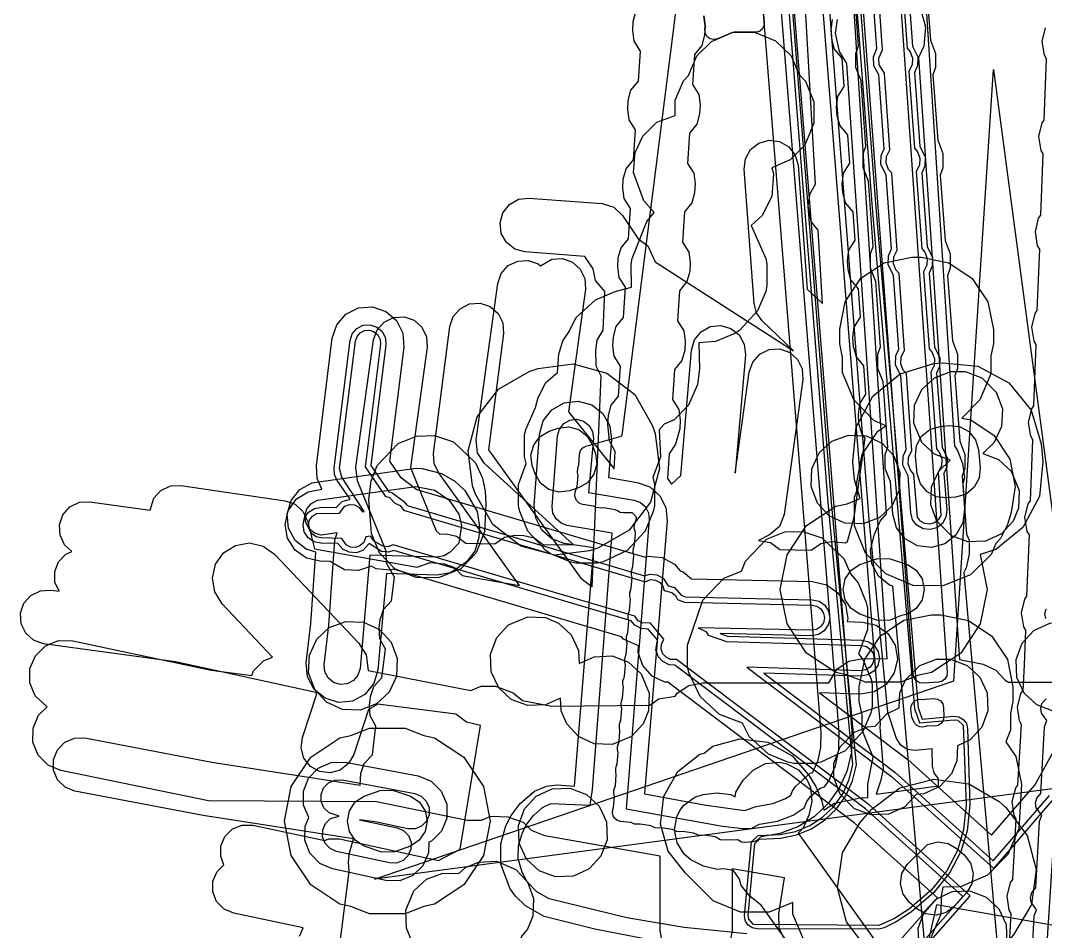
# Model space of a CAD drawing. Header units: metres. Extents: x -3943 to -3664, y 4962 to 6622.
# Drawn here: x -3864.1 to -3807.2, y 5318.5 to 5369 of the extents above; entities that cross this region are included whole.
import ezdxf

# ---------------------------------------------------------------- set-up
doc = ezdxf.new("R2010")
doc.units = ezdxf.units.M
for name, color, linetype in [('AI_GREENING_ALLOWED_ZONE', 4, 'Continuous'), ('AI_GREENING_EXCLUSIONS', 1, 'Continuous'), ('AI_GREENING_LAWN', 82, 'Continuous')]:
    doc.layers.add(name, color=color, linetype=linetype)

msp = doc.modelspace()

# ---------------------------------------------------------------- linework, layer by layer
at = {"layer": 'AI_GREENING_ALLOWED_ZONE'}
msp.add_lwpolyline([(-3822.884, 5369.846), (-3822.811, 5368.93), (-3822.83, 5368.748), (-3822.913, 5368.585), (-3823.05, 5368.463), (-3823.221, 5368.398), (-3823.347, 5368.399), (-3823.347, 5368.398), (-3824.484, 5368.398), (-3824.58, 5368.378), (-3825.413, 5368.03), (-3825.611, 5367.992), (-3825.808, 5368.034), (-3825.972, 5368.151), (-3826.076, 5368.324), (-3826.105, 5368.523), (-3826.093, 5368.709), (-3826.095, 5368.757), (-3826.169, 5369.313)], dxfattribs=at)
at = {"layer": 'AI_GREENING_EXCLUSIONS'}
for points in [[(-3803.295, 5405.096), (-3816.964, 5405.549), (-3816.847, 5405.118), (-3814.447, 5369.924), (-3814.068, 5369.432), (-3813.864, 5368.679), (-3813.959, 5367.626), (-3814.247, 5366.996), (-3811.97, 5333.598), (-3810.657, 5333.33), (-3809.95, 5333), (-3809.442, 5332.446), (-3809.246, 5332.336), (-3803.879, 5332.336)], [(-3828.225, 5317.843), (-3832.224, 5318.631), (-3835.023, 5319.335), (-3836.064, 5319.923), (-3836.623, 5320.456), (-3836.925, 5320.862), (-3837.443, 5322.225), (-3837.439, 5323.353), (-3837.16, 5324.365), (-3836.869, 5324.939), (-3836.362, 5325.606), (-3835.559, 5326.274), (-3834.908, 5326.568), (-3834.308, 5326.626), (-3833.354, 5326.557), (-3832.279, 5339.795), (-3833.911, 5340.035), (-3834.602, 5340.287), (-3835.155, 5340.773), (-3835.495, 5341.425), (-3835.577, 5342.156), (-3835.285, 5346.076), (-3835.077, 5346.828), (-3834.596, 5347.443), (-3833.917, 5347.827), (-3833.143, 5347.922), (-3832.391, 5347.714), (-3831.776, 5347.234), (-3831.392, 5346.554), (-3831.296, 5345.78), (-3831.452, 5343.681), (-3829.861, 5343.416), (-3829.169, 5343.163), (-3828.615, 5342.676), (-3828.276, 5342.022), (-3828.196, 5341.289), (-3829.455, 5326.141), (-3826.141, 5325.518), (-3823.906, 5325.207), (-3823.256, 5325.434), (-3822.339, 5325.592), (-3821.665, 5325.853), (-3821.343, 5326.057), (-3821.269, 5326.271), (-3821.083, 5326.546), (-3820.267, 5327.273), (-3820.123, 5327.323), (-3820.107, 5327.345), (-3819.818, 5328.007), (-3819.663, 5328.712), (-3819.647, 5329.543), (-3824.448, 5389.309)], [(-3823.776, 5318.368), (-3827.251, 5318.712), (-3830.443, 5319.258), (-3834.753, 5320.306), (-3835.433, 5320.699), (-3835.976, 5321.245), (-3836.252, 5321.785), (-3836.471, 5322.529), (-3836.445, 5323.249), (-3836.231, 5323.996), (-3835.999, 5324.447), (-3835.628, 5324.925), (-3835.112, 5325.369), (-3834.661, 5325.598), (-3832.47, 5325.498), (-3832.347, 5326.378), (-3831.258, 5340.607), (-3833.746, 5341.022), (-3834.092, 5341.148), (-3834.368, 5341.39), (-3834.539, 5341.716), (-3834.579, 5342.082), (-3834.288, 5346.002), (-3834.184, 5346.378), (-3833.944, 5346.685), (-3833.604, 5346.878), (-3833.217, 5346.925), (-3832.841, 5346.821), (-3832.533, 5346.581), (-3832.341, 5346.241), (-3832.294, 5345.854), (-3832.559, 5342.851), (-3830.026, 5342.429), (-3829.68, 5342.303), (-3829.403, 5342.06), (-3829.233, 5341.732), (-3829.193, 5341.366), (-3830.479, 5325.305), (-3825.139, 5324.332), (-3824.001, 5324.212), (-3823.544, 5324.218), (-3823.085, 5324.448), (-3822.071, 5324.624), (-3821.213, 5324.956), (-3820.591, 5325.35), (-3820.591, 5325.35), (-3820.44, 5325.712), (-3820.254, 5325.987), (-3819.708, 5326.444), (-3819.464, 5326.52), (-3819.231, 5326.853), (-3818.862, 5327.696), (-3818.665, 5328.594), (-3818.646, 5329.574), (-3823.451, 5389.389)], [(-3821.158, 5389.568), (-3816.51, 5331.317), (-3816.376, 5329.994), (-3816.391, 5329.836), (-3816.208, 5327.531), (-3816.335, 5326.887), (-3816.596, 5326.119), (-3813.137, 5326.581), (-3813.148, 5326.975), (-3813.382, 5327.298), (-3813.469, 5327.678), (-3813.496, 5328.627), (-3814.44, 5328.544), (-3814.872, 5328.601), (-3815.238, 5328.836), (-3815.47, 5329.204), (-3815.96, 5330.667), (-3817.001, 5341.598), (-3820.019, 5380.613)], [(-3818.324, 5380.738), (-3816.634, 5358.89), (-3814.275, 5330.914), (-3814.051, 5330.285), (-3812.289, 5330.439), (-3812.007, 5330.407), (-3811.762, 5330.265), (-3811.593, 5330.038), (-3811.528, 5329.762), (-3811.406, 5325.522), (-3811.555, 5324.076), (-3811.902, 5322.935), (-3812.503, 5321.774), (-3813.398, 5320.661), (-3814.643, 5319.593), (-3815.49, 5319.029), (-3816.147, 5318.703), (-3816.459, 5318.629), (-3823.205, 5318.635), (-3823.485, 5318.694), (-3823.719, 5318.861), (-3823.866, 5319.107), (-3823.902, 5319.392), (-3823.523, 5323.469), (-3823.151, 5323.814), (-3821.931, 5323.871), (-3821.077, 5324.046), (-3820.284, 5324.375), (-3819.57, 5324.842), (-3818.955, 5325.434), (-3818.458, 5326.133), (-3818.096, 5326.927), (-3817.899, 5327.761), (-3819.273, 5342.294), (-3822.421, 5382.237)], [(-3818.523, 5380.724), (-3816.833, 5358.874), (-3814.472, 5330.871), (-3814.187, 5330.072), (-3812.271, 5330.24), (-3812.07, 5330.217), (-3811.774, 5329.953), (-3811.606, 5325.516), (-3811.747, 5324.134), (-3812.093, 5322.993), (-3812.68, 5321.867), (-3813.528, 5320.813), (-3814.755, 5319.759), (-3815.579, 5319.208), (-3816.459, 5318.829), (-3823.405, 5318.877), (-3823.677, 5319.172), (-3823.702, 5319.376), (-3823.343, 5323.382), (-3823.077, 5323.628), (-3821.91, 5323.671), (-3821.018, 5323.854), (-3820.19, 5324.197), (-3819.445, 5324.685), (-3818.803, 5325.303), (-3818.284, 5326.033), (-3817.906, 5326.862), (-3817.697, 5327.745), (-3819.074, 5342.31), (-3822.221, 5382.252)], [(-3814.456, 5308.032), (-3822.981, 5319.951), (-3823.599, 5320.445), (-3824.085, 5321.056), (-3824.185, 5321.406), (-3824.511, 5321.877), (-3825.072, 5321.981), (-3825.431, 5321.928), (-3826.187, 5322.12), (-3826.885, 5322.472), (-3827.256, 5322.782), (-3827.654, 5323.41), (-3827.795, 5324.141), (-3827.66, 5324.872), (-3827.472, 5325.238), (-3827.267, 5325.503), (-3826.67, 5325.947), (-3826.211, 5326.105), (-3825.438, 5326.183), (-3824.663, 5326.092), (-3824.43, 5325.962), (-3824.387, 5326.222), (-3823.976, 5326.885), (-3823.431, 5327.444), (-3822.743, 5327.812), (-3821.967, 5327.89), (-3821.565, 5327.808), (-3820.909, 5327.459), (-3820.425, 5326.893), (-3820.247, 5326.481), (-3820.17, 5325.705), (-3820.329, 5324.944), (-3820.65, 5324.233), (-3820.929, 5323.958), (-3813.525, 5313.607), (-3815.681, 5337.655), (-3815.862, 5337.71), (-3816.466, 5338.205), (-3816.835, 5338.893), (-3816.912, 5339.669), (-3816.691, 5340.546), (-3816.37, 5341.257), (-3816.026, 5341.673), (-3818.362, 5377.935)], [(-3814.456, 5308.032), (-3822.981, 5319.951), (-3823.599, 5320.445), (-3824.085, 5321.056), (-3824.185, 5321.406), (-3824.511, 5321.877), (-3825.072, 5321.981), (-3825.431, 5321.928), (-3826.187, 5322.12), (-3826.885, 5322.472), (-3827.256, 5322.782), (-3827.654, 5323.41), (-3827.795, 5324.141), (-3827.66, 5324.872), (-3827.472, 5325.238), (-3827.267, 5325.503), (-3826.67, 5325.947), (-3826.211, 5326.105), (-3825.438, 5326.183), (-3824.663, 5326.092), (-3824.43, 5325.962), (-3824.387, 5326.222), (-3823.976, 5326.885), (-3823.431, 5327.444), (-3822.743, 5327.812), (-3821.967, 5327.89), (-3821.565, 5327.808), (-3820.909, 5327.459), (-3820.425, 5326.893), (-3820.247, 5326.481), (-3820.17, 5325.705), (-3820.329, 5324.944), (-3820.65, 5324.233), (-3820.929, 5323.958), (-3813.525, 5313.607), (-3815.681, 5337.655), (-3815.862, 5337.71), (-3816.466, 5338.205), (-3816.835, 5338.893), (-3816.912, 5339.669), (-3816.691, 5340.546), (-3816.37, 5341.257), (-3816.026, 5341.673), (-3818.362, 5377.935)], [(-3814.358, 5378.012), (-3812.26, 5345.441), (-3812.079, 5345.189), (-3811.807, 5344.461), (-3811.699, 5343.688), (-3811.79, 5343.335), (-3811.586, 5340.554), (-3811.444, 5340.22), (-3811.437, 5339.44), (-3811.6, 5338.676), (-3811.734, 5338.423), (-3809.107, 5309.119), (-3788.852, 5315.478)], [(-3814.358, 5378.012), (-3812.26, 5345.441), (-3812.079, 5345.189), (-3811.807, 5344.461), (-3811.699, 5343.688), (-3811.79, 5343.335), (-3811.586, 5340.554), (-3811.444, 5340.22), (-3811.437, 5339.44), (-3811.6, 5338.676), (-3811.734, 5338.423), (-3809.107, 5309.119), (-3788.852, 5315.478)], [(-3848.608, 5318.242), (-3848.402, 5318.69), (-3852.262, 5319.508), (-3852.8, 5319.739), (-3853.208, 5320.158), (-3853.425, 5320.701), (-3853.418, 5321.286), (-3853.187, 5321.824), (-3852.803, 5322.199), (-3852.984, 5322.652), (-3852.977, 5323.237), (-3852.746, 5323.775), (-3852.327, 5324.184), (-3851.784, 5324.401), (-3851.198, 5324.394), (-3847.209, 5323.548), (-3846.982, 5323.639), (-3846.397, 5323.632), (-3840.897, 5322.44), (-3839.683, 5323.066), (-3838.57, 5329.922), (-3839.336, 5330.107), (-3839.923, 5330.563), (-3844.252, 5331.102), (-3844.779, 5330.812), (-3845.597, 5328.326), (-3845.885, 5327.816), (-3846.347, 5327.456), (-3846.91, 5327.299), (-3847.491, 5327.37), (-3848.001, 5327.658), (-3848.361, 5328.12), (-3848.518, 5328.683), (-3848.447, 5329.264), (-3847.652, 5331.679), (-3847.704, 5331.765), (-3855.499, 5333.465), (-3862.813, 5334.467), (-3863.366, 5334.658), (-3863.804, 5335.046), (-3864.061, 5335.573), (-3864.096, 5336.157), (-3863.905, 5336.71), (-3863.516, 5337.148), (-3862.99, 5337.404), (-3862.406, 5337.439), (-3861.958, 5337.378), (-3862.181, 5337.884), (-3862.195, 5338.469), (-3861.984, 5339.015), (-3861.58, 5339.438), (-3861.238, 5339.59), (-3861.65, 5339.958), (-3861.903, 5340.486), (-3861.936, 5341.07), (-3861.742, 5341.623), (-3861.352, 5342.059), (-3860.824, 5342.312), (-3860.24, 5342.344), (-3856.89, 5341.868), (-3856.699, 5342.537), (-3856.306, 5342.971), (-3855.777, 5343.222), (-3855.193, 5343.251), (-3849.408, 5342.399), (-3848.857, 5342.203), (-3848.423, 5341.811), (-3848.172, 5341.283), (-3847.778, 5339.724), (-3842.077, 5338.705), (-3841.349, 5338.967), (-3840.559, 5338.902), (-3840.014, 5338.689), (-3839.582, 5338.259), (-3836.396, 5337.69), (-3840.897, 5343.96), (-3841.133, 5344.467), (-3841.166, 5345.025), (-3840.266, 5352.061), (-3840.08, 5352.616), (-3839.695, 5353.058), (-3839.171, 5353.318), (-3838.587, 5353.359), (-3838.033, 5353.173), (-3837.591, 5352.788), (-3837.33, 5352.264), (-3837.29, 5351.681), (-3838.116, 5345.23), (-3833.001, 5338.105), (-3832.366, 5337.624), (-3831.859, 5349.309), (-3832.148, 5349.875), (-3832.164, 5350.729), (-3832.09, 5351.31), (-3831.748, 5351.859), (-3831.654, 5354.02), (-3832.172, 5354.619), (-3832.316, 5355.268), (-3832.771, 5355.954), (-3836.098, 5356.207), (-3836.662, 5356.364), (-3837.123, 5356.725), (-3837.41, 5357.235), (-3837.48, 5357.816), (-3837.323, 5358.38), (-3836.962, 5358.84), (-3836.452, 5359.128), (-3835.871, 5359.198), (-3831.812, 5358.89), (-3831.167, 5358.688), (-3830.676, 5358.223), (-3829.816, 5356.927), (-3829.274, 5356.542), (-3828.864, 5355.651), (-3821.196, 5350.725), (-3822.919, 5352.38), (-3823.237, 5352.823), (-3823.375, 5353.35), (-3823.928, 5360.799), (-3823.857, 5361.38), (-3823.569, 5361.889), (-3823.108, 5362.249), (-3822.544, 5362.406), (-3821.963, 5362.334), (-3821.453, 5362.046), (-3821.093, 5361.585), (-3820.937, 5361.021), (-3820.426, 5354.145), (-3819.585, 5353.337), (-3819.82, 5357.408), (-3820.202, 5357.892), (-3820.367, 5358.768), (-3820.264, 5359.449), (-3819.967, 5359.964), (-3820.66, 5371.993)], [(-3813.859, 5371.594), (-3813.593, 5367.964), (-3813.305, 5367.224), (-3813.305, 5366.433), (-3813.451, 5366.032), (-3813.186, 5362.401), (-3812.898, 5361.662), (-3812.898, 5360.87), (-3813.044, 5360.469), (-3812.779, 5356.838), (-3812.49, 5356.099), (-3812.49, 5355.308), (-3812.637, 5354.906), (-3812.371, 5351.276), (-3812.083, 5350.537), (-3812.083, 5349.745), (-3812.23, 5349.344), (-3811.964, 5345.713), (-3811.676, 5344.974), (-3811.676, 5344.182), (-3811.823, 5343.781), (-3811.688, 5341.943), (-3811.784, 5341.169), (-3812.169, 5340.49), (-3812.785, 5340.01), (-3813.537, 5339.802), (-3814.311, 5339.898), (-3814.99, 5340.283), (-3815.47, 5340.899), (-3815.678, 5341.651), (-3815.809, 5343.443), (-3816.097, 5344.182), (-3816.097, 5344.974), (-3815.95, 5345.375), (-3816.216, 5349.006), (-3816.504, 5349.745), (-3816.504, 5350.537), (-3816.357, 5350.938), (-3816.623, 5354.568), (-3816.911, 5355.308), (-3816.911, 5356.099), (-3816.765, 5356.5), (-3817.03, 5360.131), (-3817.318, 5360.87), (-3817.318, 5361.662), (-3817.172, 5362.063), (-3817.437, 5365.694), (-3817.726, 5366.433), (-3817.726, 5367.224), (-3817.579, 5367.626), (-3817.845, 5371.256)], [(-3814.872, 5371.722), (-3814.575, 5367.63), (-3814.285, 5367.026), (-3814.305, 5366.533), (-3814.465, 5366.159), (-3814.168, 5362.068), (-3813.878, 5361.464), (-3813.897, 5360.971), (-3814.057, 5360.596), (-3813.761, 5356.505), (-3813.471, 5355.901), (-3813.49, 5355.408), (-3813.65, 5355.034), (-3813.354, 5350.942), (-3813.063, 5350.339), (-3813.083, 5349.846), (-3813.243, 5349.471), (-3812.946, 5345.38), (-3812.656, 5344.776), (-3812.676, 5344.283), (-3812.836, 5343.909), (-3812.686, 5341.87), (-3812.734, 5341.483), (-3812.926, 5341.143), (-3813.234, 5340.904), (-3813.61, 5340.8), (-3813.997, 5340.848), (-3814.337, 5341.04), (-3814.576, 5341.348), (-3814.68, 5341.724), (-3814.827, 5343.777), (-3815.117, 5344.38), (-3815.097, 5344.873), (-3814.937, 5345.248), (-3815.234, 5349.339), (-3815.524, 5349.943), (-3815.504, 5350.436), (-3815.344, 5350.81), (-3815.641, 5354.902), (-3815.931, 5355.506), (-3815.911, 5355.999), (-3815.751, 5356.373), (-3816.048, 5360.464), (-3816.338, 5361.068), (-3816.319, 5361.561), (-3816.159, 5361.936), (-3816.455, 5366.027), (-3816.726, 5366.533), (-3816.745, 5367.026), (-3816.566, 5367.498), (-3816.862, 5371.59)], [(-3815.196, 5371.792), (-3814.885, 5367.523), (-3814.704, 5367.317), (-3814.579, 5366.967), (-3814.599, 5366.593), (-3814.789, 5366.229), (-3814.478, 5361.961), (-3814.297, 5361.755), (-3814.172, 5361.405), (-3814.191, 5361.03), (-3814.382, 5360.667), (-3814.07, 5356.398), (-3813.89, 5356.192), (-3813.765, 5355.842), (-3813.784, 5355.468), (-3813.975, 5355.104), (-3813.663, 5350.836), (-3813.483, 5350.629), (-3813.358, 5350.279), (-3813.377, 5349.905), (-3813.568, 5349.542), (-3813.256, 5345.273), (-3813.076, 5345.067), (-3812.95, 5344.717), (-3812.97, 5344.342), (-3813.161, 5343.979), (-3813.018, 5341.577), (-3813.153, 5341.339), (-3813.369, 5341.172), (-3813.632, 5341.099), (-3813.903, 5341.132), (-3814.141, 5341.267), (-3814.308, 5341.483), (-3814.517, 5343.883), (-3814.697, 5344.09), (-3814.823, 5344.44), (-3814.803, 5344.814), (-3814.613, 5345.178), (-3814.924, 5349.446), (-3815.104, 5349.652), (-3815.23, 5350.002), (-3815.21, 5350.377), (-3815.02, 5350.74), (-3815.331, 5355.009), (-3815.512, 5355.215), (-3815.637, 5355.565), (-3815.617, 5355.939), (-3815.427, 5356.303), (-3815.738, 5360.571), (-3815.919, 5360.777), (-3816.044, 5361.127), (-3816.025, 5361.502), (-3815.834, 5361.865), (-3816.146, 5366.134), (-3816.432, 5366.593), (-3816.451, 5366.967), (-3816.241, 5367.428), (-3816.553, 5371.696)], [(-3846.524, 5316.589), (-3845.846, 5321.829), (-3845.892, 5322.368), (-3845.837, 5322.865), (-3845.613, 5323.631), (-3853.958, 5324.94), (-3861.075, 5326.287), (-3861.618, 5326.506), (-3862.036, 5326.916), (-3862.265, 5327.455), (-3862.27, 5328.04), (-3862.051, 5328.583), (-3861.641, 5329), (-3861.102, 5329.229), (-3860.517, 5329.235), (-3853.47, 5327.9), (-3845.248, 5326.61), (-3845.197, 5327.266), (-3845.013, 5327.821), (-3844.565, 5328.296), (-3844.366, 5329.891), (-3844.684, 5330.461), (-3844.726, 5331.045), (-3844.664, 5331.541), (-3844.48, 5332.097), (-3844.032, 5332.572), (-3843.833, 5334.166), (-3844.151, 5334.737), (-3844.193, 5335.321), (-3844.132, 5335.817), (-3843.947, 5336.373), (-3843.499, 5336.848), (-3843.336, 5338.16), (-3843.789, 5338.936), (-3843.801, 5339.601), (-3845.382, 5343.496), (-3845.478, 5344.266), (-3844.498, 5351.326), (-3844.306, 5351.879), (-3843.917, 5352.316), (-3843.39, 5352.572), (-3842.806, 5352.606), (-3842.253, 5352.414), (-3841.816, 5352.025), (-3841.56, 5351.498), (-3841.526, 5350.914), (-3842.451, 5344.251), (-3841.021, 5340.729), (-3840.818, 5340.539), (-3840.463, 5340.561), (-3839.891, 5340.436), (-3839.372, 5340.039), (-3837.766, 5340.007), (-3837.231, 5340.382), (-3836.655, 5340.485), (-3836.155, 5340.475), (-3835.583, 5340.35), (-3835.064, 5339.953), (-3833.426, 5339.966), (-3838.333, 5344.467), (-3838.73, 5345.064), (-3838.805, 5345.778), (-3837.6, 5354.455), (-3837.408, 5355.008), (-3837.019, 5355.446), (-3836.492, 5355.701), (-3835.908, 5355.735), (-3835.355, 5355.543), (-3835.23, 5355.431), (-3834.598, 5355.805), (-3834.013, 5355.839), (-3833.461, 5355.647), (-3833.023, 5355.258), (-3832.768, 5354.731), (-3832.734, 5354.147), (-3833.68, 5347.333), (-3831.151, 5344.17), (-3831.091, 5345.129), (-3831.398, 5345.729), (-3831.496, 5346.634), (-3831.465, 5347.133), (-3831.315, 5347.698), (-3830.896, 5348.2), (-3830.791, 5349.874), (-3831.142, 5350.424), (-3831.22, 5351.004), (-3831.189, 5351.503), (-3831.038, 5352.069), (-3830.62, 5352.571), (-3830.514, 5354.244), (-3830.866, 5354.795), (-3830.944, 5355.375), (-3830.912, 5355.874), (-3830.762, 5356.44), (-3830.344, 5356.941), (-3830.238, 5358.615), (-3830.59, 5359.165), (-3830.668, 5359.745), (-3830.636, 5360.244), (-3830.486, 5360.81), (-3830.067, 5361.312), (-3829.962, 5362.985), (-3830.313, 5363.536), (-3830.391, 5364.116), (-3830.36, 5364.615), (-3830.209, 5365.181), (-3829.791, 5365.682), (-3829.685, 5367.356), (-3830.037, 5367.906), (-3830.115, 5368.486), (-3830.083, 5368.985), (-3829.933, 5369.551)], [(-3826.169, 5369.313), (-3826.091, 5368.733), (-3826.123, 5368.234), (-3826.273, 5367.668), (-3826.691, 5367.167), (-3826.797, 5365.493), (-3826.445, 5364.943), (-3826.368, 5364.363), (-3826.399, 5363.864), (-3826.549, 5363.298), (-3826.968, 5362.796), (-3827.073, 5361.123), (-3826.722, 5360.572), (-3826.644, 5359.992), (-3826.675, 5359.493), (-3826.826, 5358.927), (-3827.244, 5358.426), (-3827.35, 5356.752), (-3826.998, 5356.202), (-3826.92, 5355.621), (-3826.952, 5355.122), (-3827.102, 5354.557), (-3827.52, 5354.055), (-3827.626, 5352.381), (-3827.274, 5351.831), (-3827.197, 5351.251), (-3827.228, 5350.752), (-3827.378, 5350.186), (-3827.797, 5349.684), (-3827.902, 5348.011), (-3827.551, 5347.46), (-3827.473, 5346.88), (-3827.504, 5346.381), (-3827.74, 5345.536), (-3828.093, 5344.994), (-3828.179, 5343.64), (-3827.955, 5343.311), (-3827.446, 5343.795), (-3826.849, 5350.761), (-3826.687, 5351.324), (-3826.321, 5351.781), (-3825.808, 5352.063), (-3825.227, 5352.128), (-3824.665, 5351.965), (-3824.207, 5351.6), (-3823.925, 5351.087), (-3823.86, 5350.505), (-3824.424, 5343.926), (-3823.645, 5349.541), (-3823.453, 5350.094), (-3823.064, 5350.531), (-3822.537, 5350.787), (-3821.953, 5350.821), (-3821.4, 5350.629), (-3820.963, 5350.24), (-3820.707, 5349.713), (-3820.673, 5349.129), (-3821.713, 5341.64), (-3821.975, 5340.979), (-3822.512, 5340.513), (-3823.123, 5340.198), (-3822.465, 5340.088), (-3821.945, 5339.692), (-3820.209, 5339.657), (-3819.675, 5340.032), (-3819.098, 5340.135), (-3818.294, 5340.058), (-3818.196, 5340.145), (-3817.817, 5341.48), (-3817.207, 5345.877), (-3817.4, 5346.126), (-3817.554, 5346.691), (-3817.589, 5347.189), (-3817.515, 5347.77), (-3817.168, 5348.323), (-3817.279, 5349.895), (-3817.7, 5350.394), (-3817.855, 5350.958), (-3817.89, 5351.457), (-3817.816, 5352.038), (-3817.469, 5352.591), (-3817.579, 5354.163), (-3818.001, 5354.661), (-3818.156, 5355.226), (-3818.191, 5355.725), (-3818.117, 5356.305), (-3817.769, 5356.858), (-3817.88, 5358.43), (-3818.302, 5358.929), (-3818.457, 5359.494), (-3818.492, 5359.992), (-3818.418, 5360.573), (-3818.07, 5361.126), (-3818.181, 5362.698), (-3818.603, 5363.197), (-3818.757, 5363.761), (-3818.793, 5364.26), (-3818.719, 5364.841), (-3818.371, 5365.394), (-3818.482, 5366.966), (-3818.904, 5367.464), (-3819.058, 5368.029), (-3819.093, 5368.528), (-3819.02, 5369.108)], [(-3828.443, 5317.766), (-3828.595, 5318.531), (-3828.595, 5322.682), (-3834.992, 5323.809), (-3835.74, 5324.105), (-3836.184, 5324.545), (-3837.033, 5324.834), (-3837.999, 5324.875), (-3838.523, 5324.66), (-3839.304, 5324.663), (-3844.334, 5325.684), (-3853.666, 5325.75), (-3861.849, 5327.421), (-3862.567, 5327.727), (-3863.114, 5328.284), (-3863.405, 5329.008), (-3863.398, 5329.788), (-3863.092, 5330.506), (-3862.622, 5330.967), (-3863.288, 5331.577), (-3863.578, 5332.301), (-3863.569, 5333.082), (-3863.262, 5333.799), (-3862.703, 5334.344), (-3862.703, 5334.344), (-3861.979, 5334.635), (-3861.199, 5334.625), (-3853.504, 5333.001), (-3851.26, 5332.708), (-3851.156, 5332.96), (-3850.606, 5333.514), (-3850.101, 5333.726), (-3852.9, 5336.682), (-3853.315, 5337.342), (-3853.447, 5338.111), (-3853.274, 5338.872), (-3852.823, 5339.509), (-3852.162, 5339.925), (-3851.393, 5340.056), (-3850.632, 5339.883), (-3849.995, 5339.432), (-3845.332, 5334.507), (-3844.916, 5333.847), (-3844.807, 5332.981), (-3839.093, 5331.868), (-3838.52, 5332.108), (-3837.739, 5332.111), (-3836.747, 5331.748), (-3836.222, 5331.308), (-3834.599, 5330.992), (-3829.168, 5331.061), (-3828.656, 5331.413), (-3827.754, 5331.549), (-3827.641, 5331.718), (-3826.992, 5332.151), (-3826.227, 5332.304), (-3819.226, 5332.304), (-3818.766, 5333.063), (-3818.115, 5333.492), (-3817.349, 5333.64), (-3815.981, 5333.632), (-3818.234, 5366.669), (-3818.643, 5367.328), (-3818.85, 5368.338), (-3818.75, 5369.112)], [(-3809.3, 5316.133), (-3809.106, 5319.494), (-3809.22, 5319.688), (-3809.331, 5320.46), (-3809.138, 5321.216), (-3809.016, 5321.379), (-3808.821, 5324.74), (-3808.936, 5324.933), (-3809.047, 5325.706), (-3808.853, 5326.462), (-3808.732, 5326.624), (-3808.537, 5329.985), (-3808.652, 5330.179), (-3808.762, 5330.951), (-3808.569, 5331.707), (-3808.447, 5331.87), (-3808.371, 5333.277), (-3808.288, 5335.215), (-3808.407, 5335.406), (-3808.531, 5336.177), (-3808.351, 5336.936), (-3808.232, 5337.101), (-3808.096, 5340.5), (-3808.215, 5340.692), (-3808.339, 5341.462), (-3808.159, 5342.222), (-3808.04, 5342.386), (-3807.905, 5345.786), (-3808.023, 5345.977), (-3808.147, 5346.748), (-3807.967, 5347.507), (-3807.849, 5347.672), (-3807.713, 5351.071), (-3807.831, 5351.263), (-3807.955, 5352.033), (-3807.776, 5352.793), (-3807.657, 5352.957), (-3807.521, 5356.357), (-3807.639, 5356.548), (-3807.764, 5357.319), (-3807.584, 5358.078), (-3807.465, 5358.243), (-3807.329, 5361.642), (-3807.447, 5361.834), (-3807.572, 5362.604), (-3807.392, 5363.364), (-3807.273, 5363.528), (-3807.137, 5366.928), (-3807.256, 5367.119), (-3807.38, 5367.89), (-3807.2, 5368.649)], [(-3824, 5308.118), (-3813.191, 5320.359), (-3817.826, 5324.525), (-3828.16, 5332.323), (-3828.335, 5332.332), (-3829.039, 5332.669), (-3829.56, 5333.25), (-3829.82, 5333.986), (-3829.8, 5334.343), (-3830.625, 5334.719), (-3830.738, 5334.854), (-3843.4, 5338.606), (-3843.568, 5338.554), (-3844.345, 5338.625), (-3844.617, 5338.769), (-3845.336, 5338.522), (-3846.115, 5338.571), (-3846.916, 5339.027), (-3847.456, 5339.04), (-3848.217, 5339.209), (-3848.856, 5339.657), (-3849.275, 5340.315), (-3849.41, 5341.084), (-3849.241, 5341.846), (-3848.793, 5342.485), (-3848.135, 5342.903), (-3847.37, 5343.038), (-3847.632, 5343.626), (-3847.673, 5344.344), (-3846.792, 5351.417), (-3846.546, 5352.158), (-3846.036, 5352.748), (-3845.339, 5353.098), (-3844.56, 5353.155), (-3843.82, 5352.909), (-3843.229, 5352.399), (-3842.879, 5351.701), (-3842.823, 5350.923), (-3843.61, 5344.6), (-3843.016, 5343.732), (-3842.092, 5343.016), (-3829.431, 5339.264), (-3829.263, 5339.317), (-3828.486, 5339.245), (-3827.795, 5338.882), (-3827.482, 5338.505), (-3827.322, 5338.455), (-3826.853, 5338.062), (-3820.126, 5337.909), (-3819.365, 5337.74), (-3818.726, 5337.291), (-3818.307, 5336.633), (-3818.172, 5335.864), (-3818.211, 5335.692), (-3817.356, 5335.666), (-3816.596, 5335.491), (-3815.961, 5335.038), (-3815.547, 5334.376), (-3815.418, 5333.606), (-3815.593, 5332.846), (-3816.046, 5332.21), (-3816.708, 5331.797), (-3817.478, 5331.668), (-3819.737, 5331.736), (-3814.831, 5328.018), (-3810.19, 5323.846), (-3807.8, 5326.624), (-3804.895, 5331.847)], [(-3823.288, 5307.411), (-3811.793, 5320.447), (-3817.189, 5325.297), (-3827.775, 5333.284), (-3828.088, 5333.301), (-3828.439, 5333.47), (-3828.7, 5333.76), (-3828.83, 5334.128), (-3828.729, 5334.685), (-3829.261, 5335.278), (-3829.651, 5335.314), (-3829.996, 5335.496), (-3830.196, 5335.736), (-3843.373, 5339.641), (-3843.672, 5339.548), (-3844.061, 5339.584), (-3844.745, 5340.027), (-3845.101, 5339.64), (-3845.47, 5339.513), (-3845.859, 5339.538), (-3846.21, 5339.709), (-3846.473, 5340.018), (-3847.433, 5340.039), (-3847.814, 5340.124), (-3848.134, 5340.348), (-3848.343, 5340.677), (-3848.411, 5341.061), (-3848.326, 5341.442), (-3848.102, 5341.762), (-3847.773, 5341.971), (-3847.388, 5342.039), (-3846.572, 5342.02), (-3846.239, 5342.36), (-3845.796, 5342.482), (-3846.514, 5343.532), (-3846.66, 5343.861), (-3846.68, 5344.22), (-3845.8, 5351.293), (-3845.677, 5351.664), (-3845.422, 5351.959), (-3845.073, 5352.134), (-3844.684, 5352.162), (-3844.313, 5352.039), (-3844.018, 5351.784), (-3843.843, 5351.436), (-3843.815, 5351.046), (-3844.649, 5344.348), (-3843.659, 5342.899), (-3843.48, 5342.852), (-3842.835, 5342.375), (-3842.634, 5342.134), (-3829.457, 5338.229), (-3829.158, 5338.322), (-3828.77, 5338.286), (-3828.425, 5338.105), (-3828.137, 5337.683), (-3827.802, 5337.577), (-3827.417, 5337.163), (-3827.181, 5337.069), (-3820.149, 5336.91), (-3819.768, 5336.825), (-3819.449, 5336.601), (-3819.239, 5336.271), (-3819.172, 5335.887), (-3819.257, 5335.506), (-3819.481, 5335.187), (-3819.81, 5334.977), (-3820.194, 5334.91), (-3825.255, 5335.025), (-3824.849, 5334.893), (-3817.387, 5334.666), (-3817.006, 5334.579), (-3816.689, 5334.352), (-3816.482, 5334.021), (-3816.417, 5333.636), (-3816.505, 5333.256), (-3816.732, 5332.939), (-3817.062, 5332.732), (-3817.447, 5332.667), (-3822.842, 5332.831), (-3815.565, 5327.329), (-3810.097, 5322.419), (-3806.975, 5326.049)], [(-3823.075, 5307.199), (-3811.374, 5320.474), (-3816.997, 5325.528), (-3827.69, 5333.595), (-3828.013, 5333.592), (-3828.26, 5333.71), (-3828.442, 5333.913), (-3828.533, 5334.171), (-3828.518, 5334.443), (-3828.385, 5334.71), (-3829.153, 5335.62), (-3829.565, 5335.602), (-3829.807, 5335.729), (-3829.998, 5335.99), (-3843.401, 5339.962), (-3843.703, 5339.847), (-3843.975, 5339.872), (-3844.468, 5340.158), (-3844.671, 5340.428), (-3844.922, 5340.394), (-3845.047, 5340.08), (-3845.252, 5339.899), (-3845.51, 5339.811), (-3845.782, 5339.828), (-3846.028, 5339.948), (-3846.263, 5340.313), (-3847.426, 5340.339), (-3847.693, 5340.398), (-3847.917, 5340.555), (-3848.063, 5340.786), (-3848.111, 5341.055), (-3848.051, 5341.321), (-3847.895, 5341.545), (-3847.664, 5341.692), (-3846.393, 5341.716), (-3846.088, 5342.101), (-3845.83, 5342.189), (-3845.558, 5342.172), (-3845.312, 5342.052), (-3845.109, 5341.782), (-3845.011, 5341.795), (-3846.266, 5343.702), (-3846.382, 5344.183), (-3845.502, 5351.256), (-3845.416, 5351.516), (-3845.237, 5351.722), (-3844.993, 5351.845), (-3844.721, 5351.865), (-3844.462, 5351.779), (-3844.255, 5351.6), (-3844.133, 5351.356), (-3844.113, 5351.083), (-3844.96, 5344.273), (-3843.848, 5342.645), (-3843.612, 5342.582), (-3843.313, 5342.273), (-3843.023, 5342.141), (-3842.833, 5341.88), (-3829.43, 5337.908), (-3829.127, 5338.024), (-3828.855, 5337.999), (-3828.613, 5337.871), (-3828.439, 5337.661), (-3828.361, 5337.413), (-3827.946, 5337.314), (-3827.736, 5337.139), (-3827.623, 5336.922), (-3827.241, 5336.771), (-3820.156, 5336.61), (-3819.889, 5336.55), (-3819.666, 5336.393), (-3819.519, 5336.163), (-3819.472, 5335.894), (-3819.531, 5335.627), (-3819.688, 5335.404), (-3819.919, 5335.257), (-3820.188, 5335.21), (-3826.488, 5335.353), (-3826.06, 5335.14), (-3825.934, 5334.931), (-3824.902, 5334.594), (-3817.396, 5334.366), (-3817.13, 5334.305), (-3816.907, 5334.147), (-3816.762, 5333.915), (-3816.717, 5333.646), (-3816.779, 5333.379), (-3816.937, 5333.157), (-3817.169, 5333.012), (-3817.438, 5332.967), (-3823.773, 5333.159), (-3815.746, 5327.09), (-3810.07, 5321.991), (-3806.727, 5325.877)], [(-3807.188, 5335.86), (-3807.232, 5336.13), (-3807.169, 5336.395)], [(-3820.572, 5317.943), (-3821.219, 5319.452), (-3821.235, 5320.103), (-3822.545, 5319.572), (-3824.129, 5319.572), (-3825.651, 5320.192), (-3827.186, 5321.729), (-3828.149, 5322.957), (-3828.569, 5324.46), (-3828.381, 5326.01), (-3827.615, 5327.37), (-3826.387, 5328.333), (-3826.156, 5328.397), (-3826.156, 5328.397), (-3825.673, 5328.776), (-3824.17, 5329.196), (-3822.62, 5329.009), (-3821.26, 5328.243), (-3820.355, 5327.193), (-3819.953, 5326.549), (-3819.609, 5325.737), (-3819.508, 5325.223), (-3818.915, 5325.62), (-3817.384, 5325.924), (-3817.064, 5325.919), (-3817.064, 5326.678), (-3816.769, 5328.161), (-3817.386, 5329.675), (-3817.386, 5330.518), (-3817.535, 5331.268), (-3817.535, 5332.07), (-3817.231, 5333.601), (-3816.363, 5334.898), (-3815.066, 5335.766), (-3813.535, 5336.07), (-3813.013, 5336.065), (-3811.482, 5335.761), (-3810.185, 5334.893), (-3809.317, 5333.596), (-3809.013, 5332.065), (-3809.013, 5331.259), (-3809.144, 5330.6), (-3809.144, 5329.675), (-3809.398, 5329.028), (-3808.847, 5328.203), (-3808.542, 5326.673), (-3808.689, 5324.205), (-3809.293, 5322.761), (-3810.417, 5321.617), (-3811.925, 5320.969), (-3812.894, 5320.954), (-3812.993, 5320.454), (-3813.009, 5319.452), (-3813.613, 5318.007)], [(-3808.024, 5315.665), (-3807.823, 5319.362), (-3807.695, 5319.707), (-3807.994, 5320.12), (-3808.033, 5320.39), (-3807.965, 5320.655), (-3807.739, 5320.91), (-3807.539, 5324.608), (-3807.411, 5324.952), (-3807.71, 5325.365), (-3807.749, 5325.636), (-3807.681, 5325.9), (-3807.455, 5326.156), (-3807.255, 5329.853), (-3807.127, 5330.198), (-3807.426, 5330.611), (-3807.464, 5330.881), (-3807.397, 5331.146), (-3807.171, 5331.401)], [(-3821.652, 5317.98), (-3821.979, 5318.689), (-3822.009, 5319.468), (-3821.692, 5321.466), (-3824.595, 5321.977), (-3824.595, 5318.531), (-3824.747, 5317.766)], [(-3785.638, 5315.115), (-3813.249, 5319.978), (-3814.188, 5315.82), (-3814.261, 5314.658), (-3814.621, 5313.904), (-3816.459, 5305.767), (-3816.284, 5304.807), (-3816.396, 5304.123), (-3816.774, 5303.324), (-3817.31, 5302.757), (-3817.665, 5302.599), (-3818.142, 5301.819), (-3818.185, 5301.259), (-3818.43, 5300.609), (-3818.712, 5300.134), (-3819.073, 5299.789), (-3818.96, 5299.165), (-3819.05, 5293.965), (-3819.216, 5293.202), (-3819.718, 5292.524)]]:
    msp.add_lwpolyline(points, dxfattribs=at)
for points in [[(-3836.053, 5346.354), (-3835.513, 5347.567), (-3835.363, 5348.122), (-3834.942, 5348.961), (-3834.294, 5349.523), (-3834.22, 5350.531), (-3833.999, 5351.268), (-3833.671, 5351.728), (-3833.252, 5352.568), (-3832.178, 5353.556), (-3831.095, 5354.009), (-3830.189, 5354.258), (-3830.205, 5355.526), (-3830.14, 5355.848), (-3829.328, 5357.89), (-3828.919, 5358.389), (-3829.503, 5359.035), (-3830.078, 5360.619), (-3829.982, 5361.722), (-3829.561, 5362.624), (-3828.777, 5363.405), (-3827.762, 5363.775), (-3827.748, 5364.625), (-3827.295, 5365.708), (-3827.022, 5365.999), (-3826.555, 5367.081), (-3825.745, 5367.892), (-3824.534, 5368.398), (-3823.347, 5368.398), (-3822.193, 5367.93), (-3821.326, 5367.081), (-3820.89, 5366.074), (-3820.52, 5365.686), (-3820.053, 5364.533), (-3820.053, 5363.345), (-3820.559, 5362.135), (-3821.369, 5361.324), (-3822.39, 5360.882), (-3822.292, 5360.539), (-3822.392, 5359.287), (-3822.923, 5358.224), (-3823.547, 5357.665), (-3822.732, 5355.848), (-3822.667, 5355.526), (-3822.667, 5354.338), (-3822.732, 5354.016), (-3823.185, 5352.932), (-3824.173, 5351.859), (-3824.437, 5351.681), (-3825.52, 5351.228), (-3826.452, 5351.163), (-3826.41, 5349.712), (-3826.51, 5348.854), (-3827.008, 5347.703), (-3827.819, 5346.893), (-3828.363, 5346.648), (-3828.642, 5346.337), (-3828.58, 5344.844), (-3828.996, 5343.684), (-3828.907, 5343.304), (-3828.907, 5342.117), (-3828.972, 5341.794), (-3829.425, 5340.711), (-3830.413, 5339.637), (-3831.76, 5339.006), (-3832.082, 5338.941), (-3833.269, 5338.941), (-3833.592, 5339.006), (-3834.675, 5339.46), (-3834.939, 5339.637), (-3835.927, 5340.711), (-3836.38, 5341.794), (-3836.445, 5342.117), (-3836.445, 5343.304), (-3836.029, 5344.464), (-3836.118, 5344.844), (-3836.118, 5346.031), (-3836.053, 5346.354)], [(-3808.163, 5301.474), (-3806.545, 5326.452), (-3844.451, 5321.392), (-3812.293, 5332.411), (-3810.096, 5366.333), (-3805.862, 5334.614), (-3804.803, 5326.685), (-3765.155, 5331.977), (-3797.313, 5320.959), (-3798.931, 5295.981), (-3761.025, 5301.041), (-3793.183, 5290.022), (-3795.381, 5256.1), (-3799.615, 5287.818), (-3800.673, 5295.748), (-3840.322, 5290.455), (-3808.163, 5301.474)], [(-3816.149, 5355.611), (-3814.618, 5355.915), (-3814.096, 5355.91), (-3812.565, 5355.606), (-3811.268, 5354.738), (-3810.4, 5353.441), (-3810.096, 5351.91), (-3810.096, 5351.104), (-3810.227, 5350.445), (-3810.243, 5349.443), (-3810.847, 5347.998), (-3811.845, 5346.98), (-3811.347, 5346.881), (-3810.05, 5346.013), (-3809.182, 5344.716), (-3808.878, 5343.185), (-3809.099, 5341.744), (-3809.311, 5341.089), (-3809.704, 5340.299), (-3809.953, 5340.032), (-3810.225, 5339.419), (-3811.369, 5338.296), (-3812.891, 5337.676), (-3814.552, 5337.692), (-3816.061, 5338.339), (-3817.184, 5339.483), (-3817.804, 5341.005), (-3817.804, 5342.589), (-3817.68, 5342.925), (-3817.68, 5343.438), (-3817.376, 5344.969), (-3816.508, 5346.266), (-3816.066, 5346.562), (-3816.726, 5346.854), (-3817.849, 5347.998), (-3818.469, 5349.52), (-3818.469, 5350.363), (-3818.618, 5351.113), (-3818.618, 5351.915), (-3818.314, 5353.446), (-3817.446, 5354.743), (-3816.149, 5355.611)], [(-3830.318, 5340.766), (-3832.009, 5339.794), (-3832.51, 5339.625), (-3834.445, 5339.374), (-3836.328, 5339.883), (-3837.874, 5341.074), (-3838.846, 5342.765), (-3839.004, 5343.234), (-3839.255, 5345.169), (-3838.746, 5347.052), (-3837.555, 5348.598), (-3835.864, 5349.57), (-3835.363, 5349.739), (-3833.428, 5349.989), (-3831.545, 5349.481), (-3829.999, 5348.29), (-3829.027, 5346.599), (-3828.869, 5346.13), (-3828.618, 5344.195), (-3829.127, 5342.312), (-3830.318, 5340.766)], [(-3817.8, 5343.563), (-3817.897, 5344.55), (-3817.702, 5346.491), (-3816.782, 5348.208), (-3815.273, 5349.444), (-3813.405, 5350.008), (-3812.896, 5350.058), (-3810.958, 5349.864), (-3809.238, 5348.943), (-3808.002, 5347.434), (-3807.438, 5345.566), (-3807.341, 5344.579), (-3807.535, 5342.641), (-3808.458, 5340.919), (-3809.965, 5339.685), (-3810.836, 5339.422), (-3810.438, 5337.483), (-3810.819, 5335.57), (-3811.902, 5333.947), (-3813.525, 5332.864), (-3814.224, 5332.724), (-3815.223, 5332.328), (-3817.201, 5332.328), (-3818.251, 5332.746), (-3818.842, 5332.864), (-3820.465, 5333.947), (-3821.548, 5335.57), (-3821.929, 5337.483), (-3821.548, 5339.396), (-3820.465, 5341.019), (-3818.842, 5342.102), (-3818.215, 5342.227), (-3817.489, 5342.531), (-3817.8, 5343.563)], [(-3814.069, 5345.634), (-3814.517, 5346.71), (-3814.478, 5347.696), (-3814.069, 5348.578), (-3813.37, 5349.225), (-3812.453, 5349.566), (-3811.661, 5349.566), (-3810.744, 5349.225), (-3809.938, 5348.419), (-3809.597, 5347.502), (-3809.636, 5346.516), (-3810.045, 5345.634), (-3810.683, 5345.028), (-3809.801, 5344.694), (-3809.102, 5344.047), (-3808.654, 5342.971), (-3808.693, 5341.985), (-3808.995, 5341.262), (-3809.642, 5340.563), (-3810.524, 5340.154), (-3811.51, 5340.115), (-3812.427, 5340.456), (-3813.233, 5341.262), (-3813.574, 5342.179), (-3813.535, 5343.165), (-3813.126, 5344.047), (-3812.488, 5344.653), (-3813.37, 5344.987), (-3814.069, 5345.634)], [(-3832.62, 5343.402), (-3833.128, 5343.111), (-3833.628, 5342.942), (-3834.209, 5342.867), (-3834.774, 5343.019), (-3835.238, 5343.376), (-3835.529, 5343.884), (-3835.687, 5344.353), (-3835.762, 5344.933), (-3835.61, 5345.498), (-3835.253, 5345.962), (-3834.745, 5346.253), (-3834.244, 5346.422), (-3833.664, 5346.497), (-3833.099, 5346.345), (-3832.635, 5345.988), (-3832.344, 5345.48), (-3832.186, 5345.011), (-3832.11, 5344.431), (-3832.263, 5343.866), (-3832.62, 5343.402)], [(-3811.461, 5346.239), (-3811.09, 5345.786), (-3810.921, 5345.227), (-3810.825, 5344.242), (-3810.883, 5343.659), (-3811.16, 5343.144), (-3811.613, 5342.773), (-3812.173, 5342.604), (-3812.679, 5342.555), (-3813.262, 5342.613), (-3813.777, 5342.89), (-3814.148, 5343.343), (-3814.317, 5343.902), (-3814.413, 5344.887), (-3814.355, 5345.469), (-3814.079, 5345.985), (-3813.626, 5346.356), (-3813.065, 5346.525), (-3812.559, 5346.574), (-3811.976, 5346.516), (-3811.461, 5346.239)], [(-3840.061, 5345.667), (-3838.837, 5344.508), (-3838.452, 5343.652), (-3838.297, 5342.933), (-3838.258, 5342.216), (-3838.335, 5340.671), (-3838.805, 5339.506), (-3839.66, 5338.629), (-3840.892, 5338.114), (-3842.161, 5338.131), (-3843.311, 5338.629), (-3844.167, 5339.506), (-3844.62, 5340.59), (-3844.765, 5342.49), (-3844.635, 5343.488), (-3844.296, 5344.363), (-3843.135, 5345.585), (-3842.106, 5345.992), (-3841.111, 5346.019), (-3840.061, 5345.667)], [(-3818.139, 5346.039), (-3817.153, 5346), (-3816.271, 5345.591), (-3815.624, 5344.892), (-3815.283, 5343.975), (-3815.322, 5342.989), (-3815.731, 5342.107), (-3816.43, 5341.46), (-3817.347, 5341.119), (-3818.333, 5341.158), (-3819.215, 5341.567), (-3819.862, 5342.266), (-3820.203, 5343.183), (-3820.164, 5344.169), (-3819.755, 5345.051), (-3819.056, 5345.698), (-3818.139, 5346.039)], [(-3849.081, 5342.411), (-3848.591, 5343.018), (-3847.905, 5343.391), (-3847.55, 5343.456), (-3842.14, 5344.199), (-3841.806, 5344.183), (-3840.736, 5343.914), (-3839.988, 5343.486), (-3839.435, 5342.977), (-3838.744, 5341.81), (-3838.619, 5340.948), (-3838.663, 5340.353), (-3838.873, 5339.601), (-3839.354, 5338.987), (-3840.223, 5338.399), (-3840.993, 5338.27), (-3843.789, 5338.353), (-3844.255, 5332.998), (-3844.483, 5332.252), (-3844.979, 5331.65), (-3845.668, 5331.283), (-3846.445, 5331.208), (-3847.191, 5331.436), (-3847.794, 5331.932), (-3848.16, 5332.621), (-3848.235, 5333.398), (-3847.983, 5335.587), (-3847.702, 5339.551), (-3848.241, 5339.711), (-3848.847, 5340.201), (-3849.22, 5340.887), (-3849.302, 5341.663), (-3849.081, 5342.411)], [(-3848.307, 5341.572), (-3848.196, 5341.946), (-3847.951, 5342.25), (-3847.608, 5342.436), (-3842.159, 5343.199), (-3841.106, 5342.985), (-3840.3, 5342.439), (-3839.762, 5341.663), (-3839.616, 5341.023), (-3839.765, 5340.052), (-3840.247, 5339.541), (-3840.578, 5339.334), (-3840.963, 5339.269), (-3844.706, 5339.38), (-3845.25, 5333.098), (-3845.364, 5332.725), (-3845.612, 5332.424), (-3845.957, 5332.241), (-3846.345, 5332.203), (-3846.718, 5332.317), (-3847.019, 5332.565), (-3847.203, 5332.91), (-3847.24, 5333.298), (-3846.987, 5335.504), (-3846.644, 5340.213), (-3846.514, 5340.616), (-3847.401, 5340.485), (-3847.776, 5340.596), (-3848.079, 5340.841), (-3848.265, 5341.184), (-3848.307, 5341.572)], [(-3823.855, 5339.043), (-3822.694, 5340.264), (-3821.665, 5340.672), (-3820.67, 5340.698), (-3819.62, 5340.346), (-3818.396, 5339.188), (-3818.019, 5338.35), (-3817.6, 5337.846), (-3817.147, 5336.762), (-3817.082, 5336.44), (-3817.082, 5335.253), (-3817.572, 5333.913), (-3817.332, 5333.587), (-3816.879, 5332.504), (-3816.814, 5332.181), (-3816.814, 5330.994), (-3816.879, 5330.671), (-3817.332, 5329.588), (-3818.32, 5328.514), (-3819.667, 5327.884), (-3819.989, 5327.819), (-3821.177, 5327.819), (-3821.499, 5327.884), (-3822.583, 5328.337), (-3823.656, 5329.325), (-3824.028, 5330.052), (-3825.297, 5330.542), (-3826.371, 5331.53), (-3827.001, 5332.877), (-3827.066, 5333.199), (-3827.066, 5334.387), (-3826.213, 5336.884), (-3825.053, 5338.106), (-3824.077, 5338.493), (-3823.855, 5339.043)], [(-3815.818, 5339.18), (-3814.864, 5338.869), (-3814.377, 5338.544), (-3814.052, 5338.057), (-3813.938, 5337.483), (-3814.052, 5336.909), (-3814.377, 5336.422), (-3814.864, 5336.097), (-3815.255, 5336.019), (-3815.818, 5335.778), (-3816.509, 5335.759), (-3817.503, 5336.097), (-3817.99, 5336.422), (-3818.315, 5336.909), (-3818.429, 5337.483), (-3818.315, 5338.057), (-3817.99, 5338.544), (-3817.503, 5338.869), (-3816.509, 5339.199), (-3815.818, 5339.18)], [(-3846.037, 5335.7), (-3845.051, 5335.661), (-3844.169, 5335.252), (-3843.522, 5334.553), (-3843.181, 5333.636), (-3843.22, 5332.65), (-3843.629, 5331.768), (-3844.328, 5331.121), (-3845.245, 5330.78), (-3846.231, 5330.819), (-3847.113, 5331.228), (-3847.76, 5331.927), (-3848.101, 5332.844), (-3848.062, 5333.83), (-3847.653, 5334.712), (-3846.954, 5335.359), (-3846.037, 5335.7)], [(-3836.855, 5331.375), (-3837.554, 5332.022), (-3837.963, 5332.904), (-3838.002, 5333.89), (-3837.661, 5334.807), (-3837.014, 5335.506), (-3835.938, 5335.954), (-3834.952, 5335.915), (-3834.229, 5335.613), (-3833.53, 5334.966), (-3833.121, 5334.084), (-3833.082, 5333.37), (-3832.249, 5333.746), (-3831.263, 5333.785), (-3830.346, 5333.444), (-3829.647, 5332.797), (-3829.199, 5331.721), (-3829.238, 5330.735), (-3829.54, 5330.012), (-3830.187, 5329.313), (-3831.263, 5328.865), (-3832.249, 5328.904), (-3833.131, 5329.313), (-3833.778, 5330.012), (-3834.08, 5330.735), (-3834.119, 5331.449), (-3834.952, 5331.073), (-3835.938, 5331.034), (-3836.855, 5331.375)], [(-3805.977, 5335.647), (-3805.06, 5335.306), (-3804.361, 5334.659), (-3803.952, 5333.777), (-3803.913, 5332.791), (-3804.254, 5331.874), (-3804.901, 5331.175), (-3805.783, 5330.766), (-3806.769, 5330.727), (-3807.686, 5331.068), (-3808.385, 5331.715), (-3808.794, 5332.597), (-3808.833, 5333.583), (-3808.492, 5334.5), (-3807.845, 5335.199), (-3806.963, 5335.608), (-3805.977, 5335.647)], [(-3816.65, 5329.889), (-3816.014, 5330.573), (-3815.321, 5330.903), (-3815.282, 5331.734), (-3814.98, 5332.457), (-3814.174, 5333.263), (-3813.257, 5333.604), (-3812.465, 5333.604), (-3811.548, 5333.263), (-3810.849, 5332.616), (-3810.44, 5331.734), (-3810.401, 5330.748), (-3810.742, 5329.831), (-3811.389, 5329.132), (-3812.082, 5328.802), (-3812.121, 5327.971), (-3812.423, 5327.248), (-3813.07, 5326.549), (-3813.952, 5326.14), (-3814.379, 5326.101), (-3815.015, 5325.417), (-3815.897, 5325.008), (-3816.883, 5324.969), (-3817.8, 5325.31), (-3818.606, 5326.116), (-3818.947, 5327.033), (-3818.947, 5327.825), (-3818.606, 5328.742), (-3817.8, 5329.548), (-3817.077, 5329.85), (-3816.65, 5329.889)], [(-3841.109, 5329.245), (-3839.486, 5328.162), (-3838.403, 5326.539), (-3838.022, 5324.626), (-3838.403, 5322.713), (-3839.486, 5321.09), (-3841.109, 5320.007), (-3841.712, 5319.887), (-3842.747, 5319.475), (-3844.725, 5319.475), (-3845.76, 5319.887), (-3846.363, 5320.007), (-3847.986, 5321.09), (-3849.069, 5322.713), (-3849.45, 5324.626), (-3849.069, 5326.539), (-3847.986, 5328.162), (-3846.363, 5329.245), (-3845.76, 5329.365), (-3844.725, 5329.777), (-3842.747, 5329.777), (-3841.712, 5329.365), (-3841.109, 5329.245)], [(-3846.072, 5327.889), (-3842.021, 5327.131), (-3841.298, 5326.837), (-3840.742, 5326.289), (-3840.439, 5325.57), (-3840.434, 5324.79), (-3840.728, 5324.067), (-3841.276, 5323.511), (-3841.434, 5323.445), (-3841.445, 5322.852), (-3841.757, 5322.137), (-3842.318, 5321.595), (-3843.045, 5321.31), (-3843.825, 5321.324), (-3845.343, 5321.655), (-3846.769, 5321.966), (-3847.485, 5322.277), (-3848.027, 5322.839), (-3848.312, 5323.565), (-3848.298, 5324.346), (-3848.09, 5324.823), (-3848.383, 5325.498), (-3848.396, 5326.278), (-3848.11, 5327.004), (-3847.568, 5327.565), (-3846.852, 5327.876), (-3846.072, 5327.889)], [(-3847.406, 5325.709), (-3847.412, 5326.1), (-3847.269, 5326.463), (-3846.998, 5326.743), (-3846.64, 5326.898), (-3846.25, 5326.905), (-3842.209, 5326.149), (-3841.848, 5326.002), (-3841.57, 5325.728), (-3841.419, 5325.369), (-3841.416, 5324.978), (-3841.563, 5324.617), (-3841.837, 5324.339), (-3842.196, 5324.188), (-3842.587, 5324.185), (-3844.408, 5324.586), (-3845.277, 5324.696), (-3843.186, 5324.255), (-3842.828, 5324.099), (-3842.558, 5323.818), (-3842.415, 5323.455), (-3842.422, 5323.065), (-3842.578, 5322.707), (-3842.859, 5322.437), (-3843.222, 5322.294), (-3843.612, 5322.301), (-3846.557, 5322.943), (-3846.914, 5323.098), (-3847.185, 5323.379), (-3847.328, 5323.742), (-3847.321, 5324.133), (-3847.165, 5324.49), (-3846.884, 5324.761), (-3846.412, 5324.902), (-3846.97, 5325.08), (-3847.25, 5325.352), (-3847.406, 5325.709)], [(-3808.217, 5323.819), (-3807.722, 5321.932), (-3807.986, 5319.999), (-3808.97, 5318.315), (-3809.626, 5317.574), (-3811.18, 5316.395), (-3813.067, 5315.899), (-3815, 5316.164), (-3816.684, 5317.148), (-3817.065, 5317.484), (-3818.244, 5319.038), (-3818.74, 5320.925), (-3818.475, 5322.858), (-3817.491, 5324.543), (-3816.835, 5325.283), (-3815.282, 5326.463), (-3813.395, 5326.958), (-3811.462, 5326.694), (-3809.777, 5325.71), (-3809.397, 5325.373), (-3808.217, 5323.819)], [(-3842.448, 5326.012), (-3841.961, 5325.687), (-3841.636, 5325.2), (-3841.522, 5324.626), (-3841.636, 5324.052), (-3841.961, 5323.565), (-3842.448, 5323.24), (-3843.342, 5322.925), (-3844.033, 5322.906), (-3845.024, 5323.24), (-3845.511, 5323.565), (-3845.836, 5324.052), (-3845.95, 5324.626), (-3845.836, 5325.2), (-3845.511, 5325.687), (-3845.024, 5326.012), (-3844.13, 5326.327), (-3843.439, 5326.346), (-3842.448, 5326.012)], [(-3833.6, 5326.445), (-3832.683, 5326.104), (-3831.984, 5325.457), (-3831.575, 5324.575), (-3831.536, 5323.589), (-3831.877, 5322.672), (-3832.524, 5321.973), (-3833.406, 5321.564), (-3834.392, 5321.525), (-3835.309, 5321.866), (-3836.008, 5322.513), (-3836.417, 5323.395), (-3836.456, 5324.381), (-3836.115, 5325.298), (-3835.468, 5325.997), (-3834.586, 5326.406), (-3833.6, 5326.445)], [(-3811.215, 5321.721), (-3811.295, 5321.141), (-3811.59, 5320.636), (-3812.246, 5319.895), (-3812.712, 5319.541), (-3813.278, 5319.393), (-3813.858, 5319.472), (-3814.363, 5319.767), (-3814.744, 5320.104), (-3815.097, 5320.57), (-3815.246, 5321.136), (-3815.167, 5321.716), (-3814.872, 5322.222), (-3813.75, 5323.316), (-3813.184, 5323.464), (-3812.604, 5323.385), (-3812.098, 5323.09), (-3811.718, 5322.753), (-3811.364, 5322.287), (-3811.215, 5321.721)], [(-3839.774, 5321.719), (-3839.391, 5322.05), (-3838.668, 5322.352), (-3837.682, 5322.391), (-3836.606, 5321.943), (-3835.959, 5321.244), (-3835.618, 5320.327), (-3835.657, 5319.341), (-3835.959, 5318.618), (-3836.263, 5318.263), (-3836.587, 5317.584), (-3837.286, 5316.937), (-3838.203, 5316.596), (-3838.995, 5316.596), (-3839.699, 5316.848), (-3840.652, 5316.816), (-3841.728, 5317.264), (-3842.375, 5317.963), (-3842.677, 5318.686), (-3842.716, 5319.672), (-3842.268, 5320.748), (-3841.569, 5321.395), (-3840.652, 5321.736), (-3839.774, 5321.719)], [(-3811.404, 5320.746), (-3810.487, 5320.405), (-3809.788, 5319.758), (-3809.379, 5318.876), (-3809.34, 5317.89), (-3809.681, 5316.973), (-3810.328, 5316.274), (-3811.21, 5315.865), (-3812.196, 5315.826), (-3813.113, 5316.167), (-3813.812, 5316.814), (-3814.221, 5317.696), (-3814.26, 5318.682), (-3813.919, 5319.599), (-3813.272, 5320.298), (-3812.39, 5320.707), (-3811.404, 5320.746)]]:
    msp.add_lwpolyline(points, close=True, dxfattribs=at)
at = {"layer": 'AI_GREENING_LAWN'}
for points in [[(-3816.913, 5394.018), (-3812.662, 5332.87), (-3812.686, 5332.676), (-3812.783, 5332.507), (-3812.938, 5332.388), (-3813.126, 5332.336), (-3813.984, 5332.277), (-3814.168, 5332.299), (-3814.186, 5332.304), (-3814.364, 5332.404), (-3814.487, 5332.565), (-3814.495, 5332.583), (-3814.543, 5332.761), (-3814.543, 5332.761), (-3819.111, 5393.83)], [(-3822.714, 5388.962), (-3817.948, 5329.62), (-3817.946, 5329.57), (-3817.965, 5328.561), (-3817.977, 5328.463), (-3818.183, 5327.526), (-3818.213, 5327.433), (-3818.598, 5326.554), (-3818.646, 5326.468), (-3819.201, 5325.674), (-3819.266, 5325.598), (-3819.967, 5324.929), (-3820.044, 5324.868), (-3820.855, 5324.354), (-3820.942, 5324.31), (-3821.838, 5323.964), (-3821.931, 5323.938), (-3822.975, 5323.751), (-3823.018, 5323.735), (-3823.051, 5323.705), (-3823.075, 5323.672), (-3823.238, 5323.529), (-3823.447, 5323.469), (-3823.894, 5323.442), (-3824.066, 5323.462), (-3824.222, 5323.539), (-3824.249, 5323.559), (-3824.284, 5323.577), (-3824.324, 5323.583), (-3825.084, 5323.563), (-3825.252, 5323.588), (-3825.402, 5323.667), (-3825.435, 5323.692), (-3825.544, 5323.74), (-3826.139, 5323.842), (-3826.303, 5323.825), (-3826.493, 5323.842), (-3826.561, 5323.877), (-3826.564, 5323.871), (-3826.731, 5323.945), (-3827.325, 5324.047), (-3827.49, 5324.031), (-3827.679, 5324.048), (-3827.747, 5324.083), (-3827.75, 5324.077), (-3827.917, 5324.151), (-3828.511, 5324.253), (-3828.676, 5324.236), (-3828.865, 5324.253), (-3828.933, 5324.288), (-3828.936, 5324.282), (-3829.103, 5324.356), (-3829.698, 5324.458), (-3829.85, 5324.443), (-3830.014, 5324.453), (-3830.166, 5324.517), (-3830.202, 5324.539), (-3830.237, 5324.549), (-3830.79, 5324.607), (-3830.962, 5324.657), (-3831.105, 5324.764), (-3831.201, 5324.914), (-3831.238, 5325.089), (-3831.212, 5325.265), (-3831.176, 5325.37), (-3831.126, 5325.987), (-3831.157, 5326.149), (-3831.157, 5326.339), (-3831.128, 5326.41), (-3831.134, 5326.412), (-3831.075, 5326.585), (-3831.025, 5327.202), (-3831.056, 5327.365), (-3831.056, 5327.555), (-3831.027, 5327.626), (-3831.033, 5327.628), (-3830.974, 5327.801), (-3830.924, 5328.418), (-3830.956, 5328.58), (-3830.955, 5328.77), (-3830.926, 5328.841), (-3830.933, 5328.843), (-3830.874, 5329.016), (-3830.824, 5329.633), (-3830.855, 5329.795), (-3830.854, 5329.985), (-3830.826, 5330.056), (-3830.832, 5330.059), (-3830.773, 5330.232), (-3830.723, 5330.848), (-3830.754, 5331.011), (-3830.754, 5331.201), (-3830.725, 5331.272), (-3830.731, 5331.274), (-3830.672, 5331.447), (-3830.622, 5332.064), (-3830.653, 5332.226), (-3830.653, 5332.416), (-3830.624, 5332.487), (-3830.63, 5332.489), (-3830.571, 5332.662), (-3830.521, 5333.279), (-3830.553, 5333.445), (-3830.553, 5333.634), (-3830.525, 5333.704), (-3830.531, 5333.706), (-3830.473, 5333.88), (-3830.427, 5334.497), (-3830.459, 5334.659), (-3830.46, 5334.849), (-3830.431, 5334.92), (-3830.437, 5334.922), (-3830.379, 5335.096), (-3830.333, 5335.713), (-3830.365, 5335.875), (-3830.366, 5336.065), (-3830.337, 5336.136), (-3830.343, 5336.138), (-3830.285, 5336.311), (-3830.239, 5336.929), (-3830.271, 5337.091), (-3830.272, 5337.281), (-3830.243, 5337.352), (-3830.249, 5337.354), (-3830.192, 5337.527), (-3830.145, 5338.145), (-3830.177, 5338.307), (-3830.178, 5338.497), (-3830.149, 5338.568), (-3830.156, 5338.57), (-3830.098, 5338.743), (-3830.051, 5339.36), (-3830.082, 5339.518), (-3830.062, 5339.785), (-3830.007, 5339.936), (-3829.957, 5340.576), (-3829.986, 5340.72), (-3830.031, 5340.878), (-3830.013, 5341.063), (-3829.904, 5341.437), (-3829.9, 5341.477), (-3829.922, 5341.511), (-3830.104, 5341.701), (-3830.145, 5341.728), (-3830.194, 5341.737), (-3830.621, 5341.722), (-3830.804, 5341.75), (-3830.949, 5341.833), (-3831.079, 5341.894), (-3831.712, 5341.999), (-3831.872, 5341.982), (-3832.136, 5342.026), (-3832.281, 5342.094), (-3832.896, 5342.198), (-3833.086, 5342.272), (-3833.231, 5342.416), (-3833.305, 5342.607), (-3833.319, 5342.685), (-3833.316, 5342.868), (-3833.248, 5343.038), (-3833.232, 5343.062), (-3833.195, 5343.177), (-3833.15, 5343.794), (-3833.181, 5343.951), (-3833.162, 5344.218), (-3833.107, 5344.369), (-3833.061, 5344.988), (-3833.006, 5345.182), (-3833.006, 5345.182), (-3832.878, 5345.339), (-3832.698, 5345.432), (-3830.751, 5345.981), (-3830.711, 5346.001), (-3830.698, 5346.043), (-3826.436, 5379.595)]]:
    msp.add_lwpolyline(points, dxfattribs=at)
msp.add_lwpolyline([(-3812.995, 5330.032), (-3813.166, 5329.921), (-3813.366, 5329.888), (-3813.762, 5329.904), (-3813.799, 5329.899), (-3813.841, 5329.88), (-3814.008, 5329.837), (-3814.179, 5329.853), (-3814.334, 5329.926), (-3814.456, 5330.047), (-3814.536, 5330.16), (-3814.625, 5330.398), (-3814.669, 5330.833), (-3814.656, 5331.009), (-3814.582, 5331.169), (-3814.457, 5331.294), (-3814.297, 5331.367), (-3814.122, 5331.381), (-3814.064, 5331.375), (-3813.394, 5331.418), (-3813.196, 5331.391), (-3813.025, 5331.289), (-3812.907, 5331.128), (-3812.862, 5330.934), (-3812.847, 5330.402), (-3812.882, 5330.201), (-3812.995, 5330.032)], close=True, dxfattribs=at)

doc.saveas('drawing.dxf')
